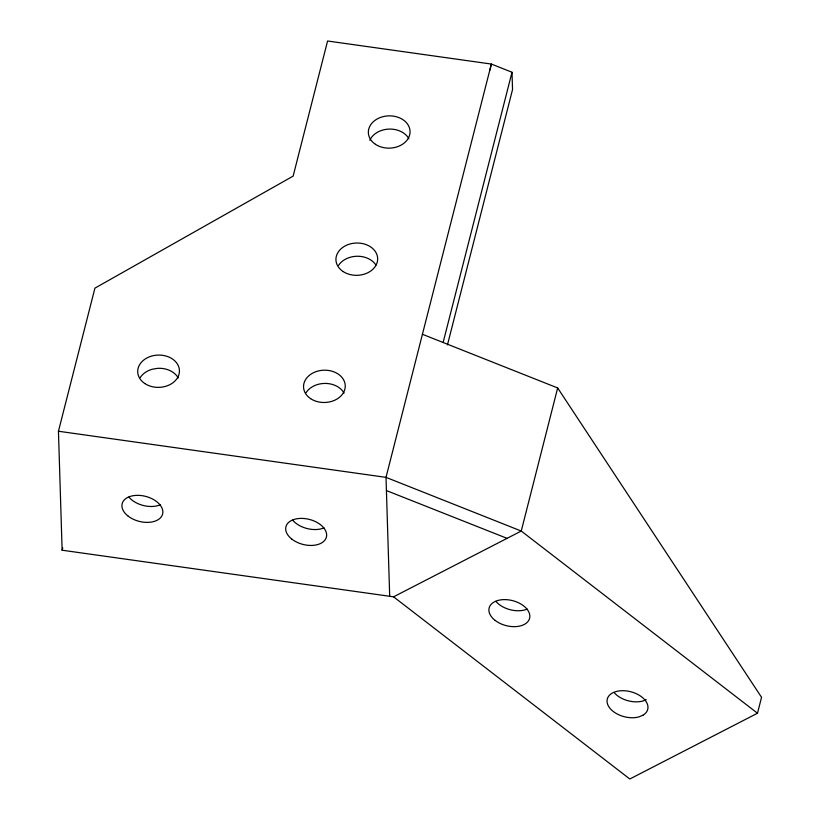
<?xml version="1.0" encoding="UTF-8"?>
<svg xmlns="http://www.w3.org/2000/svg" width="820" height="820" viewBox="0 0 820 820"><rect width="100%" height="100%" fill="white"/><g stroke="black" fill="none" stroke-linecap="round" stroke-linejoin="round"><path stroke-width="1.23" d="M489.858 70.264L491.364 64.052L327.58 41L293.14 176.115L94.925 288.148L58.445 431.238L62.125 550.21L393.569 596.827L629.811 779L757.495 713.226L761.554 697.328L557.661 387.952L422.423 334.273L491.364 64.052L512.008 72.252L512.541 89.554L447.453 344.912M62.125 550.21L62.75 547.77M422.423 334.273L386.015 477.363L389.695 596.324M443.128 342.483L512.008 72.252M557.661 387.952L521.254 531.042L393.569 596.827M646.242 699.655L642.962 701.008A20.879 12.905 14.3 0 1 614.549 693.043M58.445 431.238L386.015 477.363L521.254 531.042L757.495 713.226M386.425 490.575L507.067 538.351M160.248 504.802A20.879 12.905 14.3 0 1 128.904 497.084M306.075 392.667A20.879 16.154 -1.8 0 1 325.468 383.422A20.879 16.154 -1.8 0 1 344.072 393.139M369.84 140.292A20.879 16.154 -1.8 0 1 388.916 129.088A20.879 16.154 -1.8 0 1 408.893 138.795M338.476 265.495A20.879 16.154 -1.8 0 1 357.182 256.25A20.879 16.154 -1.8 0 1 375.919 265.014M140.261 377.548A20.879 16.154 -1.8 0 1 152.264 369.236L157.604 368.344A20.879 16.154 -1.8 0 1 178.258 378.02M527.239 609.075A20.879 12.905 14.3 0 1 495.905 601.347M324.033 527.865A20.879 12.905 14.3 0 1 292.689 520.136M642.921 715.245L638.913 716.905A20.879 12.905 14.3 0 1 607.271 703.14A20.879 12.905 14.3 0 1 633.194 692.459A20.879 12.905 14.3 0 1 642.921 715.245M495.188 620.443A20.879 12.905 14.3 0 0 529.259 619.336A20.879 12.905 14.3 0 0 503.685 599.615A20.879 12.905 14.3 0 0 495.188 620.443M128.197 516.169A20.879 12.905 14.3 0 0 162.268 515.073A20.879 12.905 14.3 0 0 136.684 495.352A20.879 12.905 14.3 0 0 128.197 516.169M144.833 383.555A20.879 16.154 -1.8 0 0 179.047 374.115A20.879 16.154 -1.8 0 0 151.854 356.013A20.879 16.154 -1.8 0 0 144.833 383.555M343.047 271.502A20.879 16.154 -1.8 0 0 377.272 262.062A20.879 16.154 -1.8 0 0 350.068 243.97A20.879 16.154 -1.8 0 0 343.047 271.502M310.647 398.674A20.879 16.154 -1.8 0 0 344.861 389.233A20.879 16.154 -1.8 0 0 317.658 371.142A20.879 16.154 -1.8 0 0 310.647 398.674M291.981 539.232A20.879 12.905 14.3 0 0 326.053 538.125A20.879 12.905 14.3 0 0 300.468 518.404A20.879 12.905 14.3 0 0 291.981 539.232M375.457 144.33A20.879 16.154 -1.8 0 0 409.672 134.89A20.879 16.154 -1.8 0 0 382.479 116.799A20.879 16.154 -1.8 0 0 375.457 144.33"/></g></svg>
